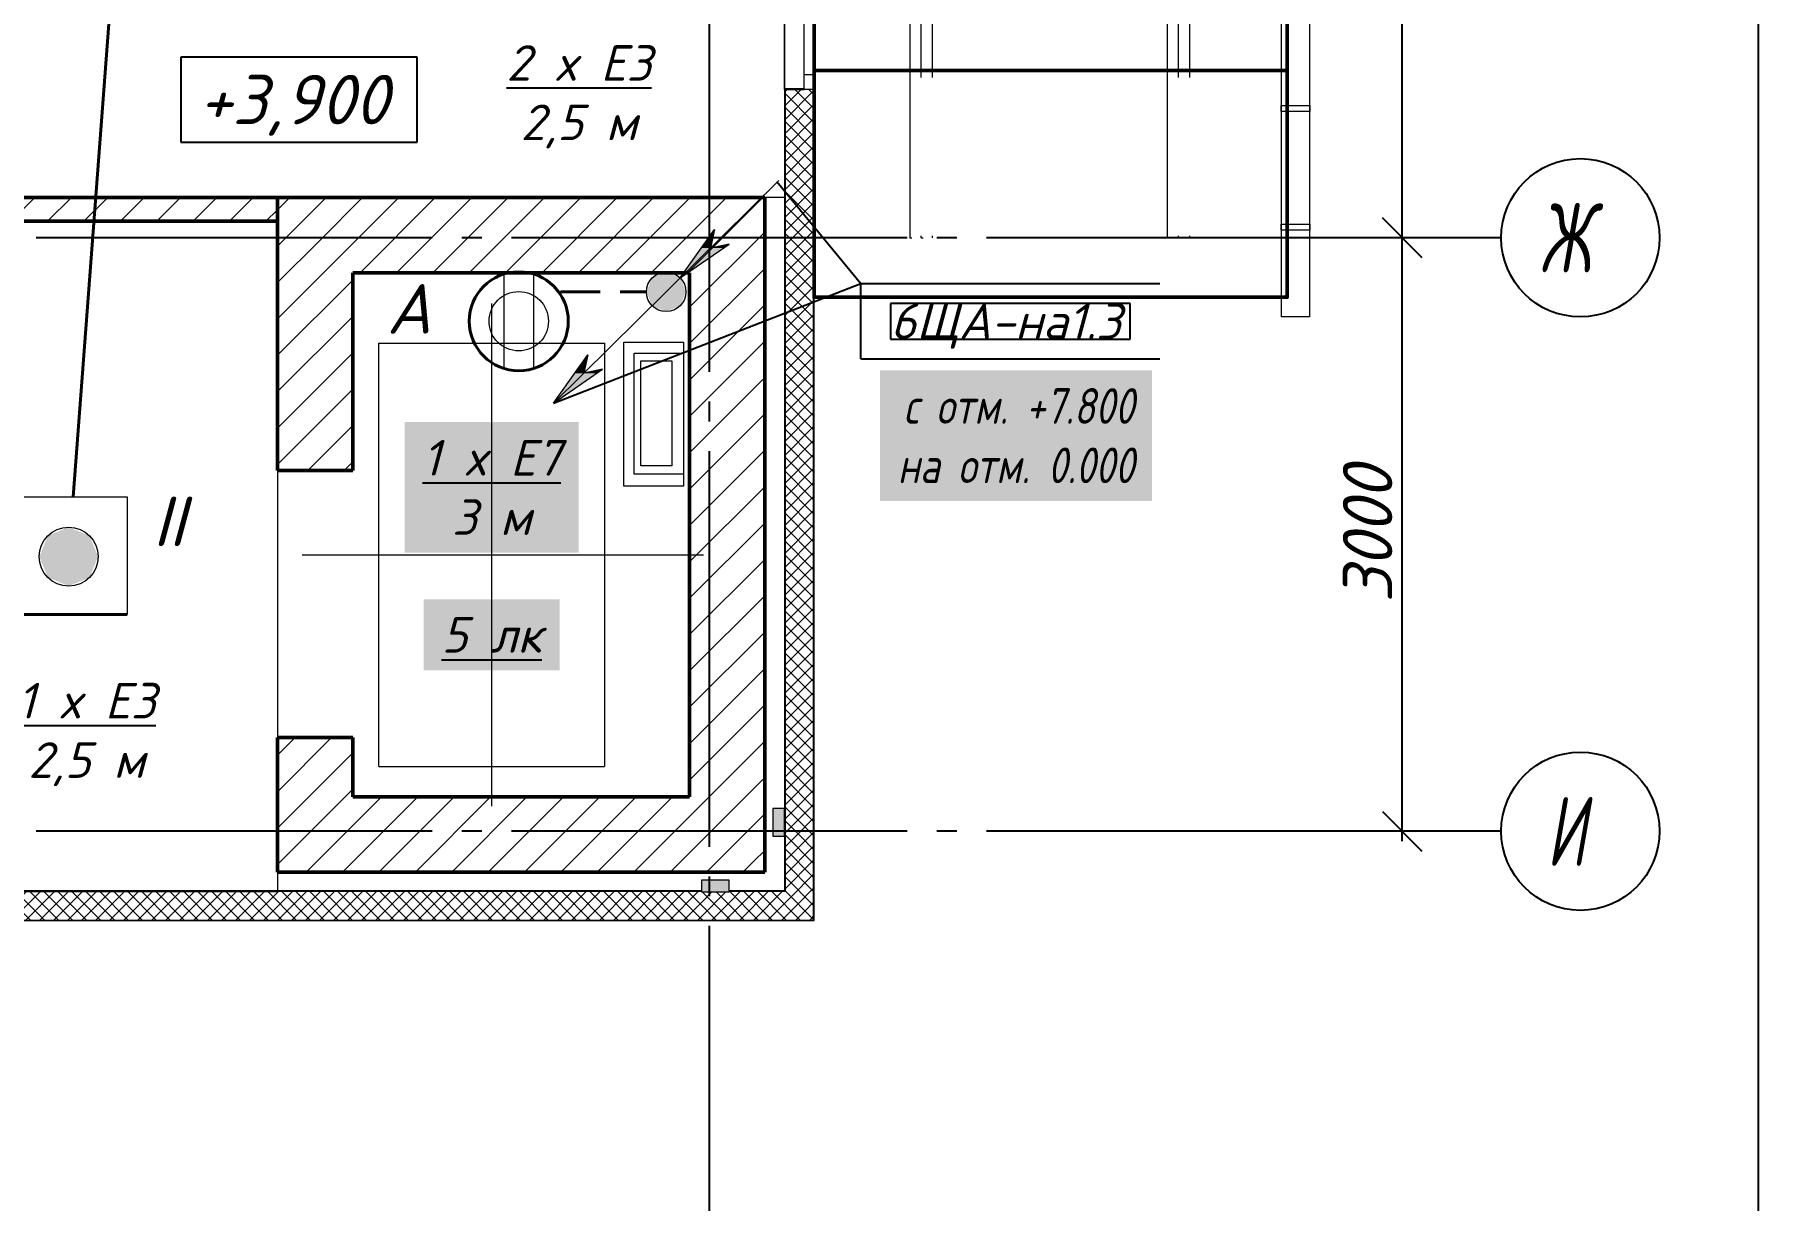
# Model space of a CAD drawing. Header units: millimetres. Extents: x 0 to 1286, y 0 to 420.
# Drawn here: x 550.1 to 637.2, y 140.9 to 199.9 of the extents above; entities that cross this region are included whole.
import ezdxf

# ---------------------------------------------------------------- set-up
doc = ezdxf.new("R2010")
doc.units = ezdxf.units.MM
for name, pattern in [('JIS_02_2.0', [3, 2, -1]), ('ГОСТ 2.303 5', [24, 20, -1.5, 1, -1.5]), ('СПКБ-0000-000-АР#002$0$Achse', [2300, 0, -800, 1500, 0]), ('СПКБ-0000-000-АР#002$0$Ashe', [300, 200, -100])]:
    doc.linetypes.add(name, pattern=pattern)
for name, color, linetype in [('Viewport1ForCustomObjects_0', 7, 'Continuous'), ('Viewport2ForCustomObjects_0', 7, 'Continuous'), ('Номер помещения', 7, 'Continuous'), ('СПКБ-0000-000-АР#002$0$Двери ArchiCAD', 7, 'Continuous'), ('СПКБ-0000-000-АР#002$0$Оболочка - Крыша', 7, 'Continuous'), ('СПКБ-0000-000-АР#002$0$Окна ArchiCAD', 7, 'Continuous'), ('СПКБ-0000-000-АР#002$0$Перекрытие новые', 7, 'Continuous'), ('СПКБ-0000-000-АР#002$0$Стены', 7, 'Continuous'), ('СПКБ-0000-000-АР#002$0$Фахверк', 7, 'Continuous'), ('Строительные оси', 7, 'Continuous'), ('ЭО_АВАРИЙНОЕ ОСВЕЩЕНИЕ', 7, 'Continuous'), ('ЭО_РАБОЧЕЕ ОСВЕЩЕНИЕ', 7, 'Continuous')]:
    doc.layers.add(name, color=color, linetype=linetype)
for name, color, linetype, lineweight in [('СПКБ-0000-000-АР#002$0$Балка_Ном._пера__2', 8, 'Continuous', 15), ('СПКБ-0000-000-АР#002$0$К_Прокат_Ном._пера__6', 5, 'Continuous', 9), ('СПКБ-0000-000-АР#002$0$Лифты_Ном._пера__120', 7, 'Continuous', 13), ('СПКБ-0000-000-АР#002$0$Лифты_Ном._пера__20', 1, 'Continuous', 20), ('СПКБ-0000-000-АР#002$0$Окна ArchiCAD_Ном._пера__6', 5, 'Continuous', 9), ('СПКБ-0000-000-АР#002$0$Стены_Ном._пера__20', 1, 'Continuous', 20), ('СПКБ-0000-000-АР#002$0$Фахверк_Ном._пера__1', 7, 'Continuous', 13)]:
    doc.layers.add(name, color=color, linetype=linetype, lineweight=lineweight)
for name, color, linetype, lineweight, true_color in [('СПКБ-0000-000-АР#002$0$Двери ArchiCAD_Ном._пера__23', 7, 'Continuous', 35, 0xff6600), ('СПКБ-0000-000-АР#002$0$Двери ArchiCAD_Ном._пера__3', 7, 'Continuous', 18, 0xff6600), ('СПКБ-0000-000-АР#002$0$Двери ArchiCAD_Ном._пера__58', 7, 'Continuous', 50, 0xdf0000), ('СПКБ-0000-000-АР#002$0$Оболочка - Крыша_Ном._пера__4', 7, 'Continuous', 50, 0x029e21), ('СПКБ-0000-000-АР#002$0$Окна ArchiCAD_Ном._пера__68', 7, 'Continuous', 20, 0xfd4435), ('СПКБ-0000-000-АР#002$0$Перекрытие новые_Ном._пера__161', 7, 'Continuous', 13, 0xe11606), ('СПКБ-0000-000-АР#002$0$Стены_Ном._пера__58', 7, 'Continuous', 50, 0xdf0000), ('СПКБ-0000-000-АР#002$0$Стены_Ном._пера__68', 7, 'Continuous', 20, 0xfd4435), ('СПКБ-0000-000-АР#002$0$Фахверк_Ном._пера__102', 7, 'Continuous', 13, 0xcccccc)]:
    doc.layers.add(name, color=color, linetype=linetype, lineweight=lineweight, true_color=true_color)
doc.styles.add('1.8', font='isocpeui.ttf', dxfattribs={"height": 1.8})
doc.styles.add('2.5', font='isocpeui.ttf')
doc.styles.add('CustomTextStyle125', font='isocpeui.ttf', dxfattribs={"height": 1.8})
doc.styles.add('CustomTextStyle51', font='isocpeui.ttf', dxfattribs={"height": 2.5})
doc.styles.add('CustomTextStyle70', font='isocpeui.ttf', dxfattribs={"width": 0.652013, "height": 3.5})
doc.styles.add('CustomTextStyle72', font='isocpeui.ttf', dxfattribs={"width": 0.652013, "height": 3.5})
doc.dimstyles.new('ISO-100', dxfattribs={"dimtxt": 2.5, "dimasz": 2, "dimexe": 0.5, "dimexo": 0.5, "dimgap": 0.5, "dimtad": 1, "dimdec": 0, "dimlfac": 100, "dimzin": 0, "dimdsep": 46, "dimtxsty": '2.5', "dimblk": 'OBLIQUE', "dimcen": 0, "dimdle": 0.5, "dimclrd": 3, "dimclre": 3, "dimadec": 0, "dimazin": 0, "dimtfac": 1, "dimtdec": 0, "dimtmove": 0, "dimatfit": 1, "dimfxl": 1, "dimtolj": 1, "dimtzin": 0, "dimlwd": -1, "dimarcsym": 0})
pattern_1 = [(45, (0, 0), (-35.35534, 35.35534), []), (135, (0, 0), (35.35534, 35.35534), [])]
pattern_2 = [(45, (0, 0), (-91.9239, 91.9239), [])]

# ---------------------------------------------------------------- blocks, each defined once
blk = doc.blocks.new('_Oblique')
at = {"color": 0, "linetype": 'ByBlock', "lineweight": -2}
blk.add_line((-0.5, -0.5), (0.5, 0.5), dxfattribs=at)
blk = doc.blocks.new('*D701')
at = {"layer": 'Defpoints', "color": 0, "ltscale": 100, "transparency": 16777216}
for p in [(619.188, 189.586), (624.188, 189.586), (624.188, 159.586)]:
    blk.add_point(p, dxfattribs=at)
at = {"layer": 'Строительные оси', "color": 3, "ltscale": 100, "transparency": 16777216}
blk.add_line((619.188, 159.086), (619.188, 190.086), dxfattribs=at)
at = {"layer": 'Строительные оси', "color": 3, "lineweight": -2, "ltscale": 100, "transparency": 16777216}
for p, q in [((623.688, 189.586), (618.688, 189.586)), ((623.688, 159.586), (618.688, 159.586))]:
    blk.add_line(p, q, dxfattribs=at)
at = {"layer": 'Строительные оси', "color": 3, "ltscale": 100, "transparency": 16777216, "xscale": 2, "yscale": 2, "zscale": 2}
for p, rotation in [((619.188, 189.586), 90), ((619.188, 159.586), 270)]:
    blk.add_blockref('_Oblique', p, dxfattribs=dict(at, rotation=rotation))
at = {"layer": 'Строительные оси', "color": 0, "ltscale": 100, "transparency": 16777216, "insert": (617.438, 174.586), "char_height": 2.5, "attachment_point": 5, "rotation": 90, "style": '2.5'}
blk.add_mtext('\\A1;3000', dxfattribs=at)
blk = doc.blocks.new('*D702')
at = {"layer": 'Defpoints', "color": 0, "ltscale": 100, "transparency": 16777216}
for p in [(619.188, 219.586), (624.188, 219.586), (624.188, 189.586)]:
    blk.add_point(p, dxfattribs=at)
at = {"layer": 'Строительные оси', "color": 3, "lineweight": -2, "ltscale": 100, "transparency": 16777216}
for p, q in [((623.688, 219.586), (618.688, 219.586)), ((623.688, 189.586), (618.688, 189.586))]:
    blk.add_line(p, q, dxfattribs=at)
at = {"layer": 'Строительные оси', "color": 3, "ltscale": 100, "transparency": 16777216}
blk.add_line((619.188, 189.086), (619.188, 220.086), dxfattribs=at)
at = {"layer": 'Строительные оси', "color": 3, "ltscale": 100, "transparency": 16777216, "xscale": 2, "yscale": 2, "zscale": 2}
for p, rotation in [((619.188, 219.586), 90), ((619.188, 189.586), 270)]:
    blk.add_blockref('_Oblique', p, dxfattribs=dict(at, rotation=rotation))
at = {"layer": 'Строительные оси', "color": 0, "ltscale": 100, "transparency": 16777216, "insert": (617.438, 204.586), "char_height": 2.5, "attachment_point": 5, "rotation": 90, "style": '2.5'}
blk.add_mtext('\\A1;3000', dxfattribs=at)
blk = doc.blocks.new('*E728')
at = {"layer": 'Номер помещения', "color": 6, "linetype": 'Continuous'}
for p, q in [((231.667, 77.994), (219.729, 77.994)), ((219.729, 77.994), (219.729, 73.694)), ((231.667, 73.694), (231.667, 77.994)), ((219.729, 73.694), (231.667, 73.694))]:
    blk.add_line(p, q, dxfattribs=at)
at = {"layer": 'Строительные оси', "color": 3, "linetype": 'ГОСТ 2.303 5', "lineweight": 25}
for p, q in [((246.431, 202.072), (246.431, -45.143)), ((280.431, 68.857), (-283.569, 68.857)), ((286.431, 68.857), (280.431, 68.857)), ((280.431, 38.857), (-283.569, 38.857)), ((286.431, 38.857), (280.431, 38.857))]:
    blk.add_line(p, q, dxfattribs=at)
at = {"layer": 'Строительные оси', "color": 3, "linetype": 'Continuous', "lineweight": 25}
for centre in [(290.431, 68.857), (290.431, 38.857)]:
    blk.add_circle(centre, 4, dxfattribs=at)
at = {"layer": 'ЭО_АВАРИЙНОЕ ОСВЕЩЕНИЕ', "color": 7, "lineweight": 0}
for p, q in [((249.938, 71.751), (244.25, 66.125)), ((244.961, 66.828), (246.695, 69.276)), ((246.695, 69.276), (246.485, 68.335)), ((244.961, 66.828), (247.428, 68.535)), ((247.428, 68.535), (246.485, 68.335)), ((244.25, 66.125), (238.562, 60.499)), ((238.562, 60.499), (240.296, 62.947)), ((240.296, 62.947), (240.086, 62.007)), ((238.562, 60.499), (241.029, 62.207)), ((241.029, 62.207), (240.086, 62.007))]:
    blk.add_line(p, q, dxfattribs=at)
at = {"layer": 'ЭО_АВАРИЙНОЕ ОСВЕЩЕНИЕ', "color": 1, "linetype": 'JIS_02_2.0', "lineweight": 40}
for p, q in [((238.851, 66.074), (238.923, 66.125)), ((238.923, 66.125), (243.25, 66.125))]:
    blk.add_line(p, q, dxfattribs=at)
at = {"layer": 'ЭО_АВАРИЙНОЕ ОСВЕЩЕНИЕ', "color": 7, "lineweight": 0}
for points in [[(236.055, 67.023), (236.055, 62.254)], [(237.555, 67.023), (237.555, 62.254)]]:
    blk.add_lwpolyline(points, dxfattribs=at)
at = {"layer": 'ЭО_АВАРИЙНОЕ ОСВЕЩЕНИЕ', "color": 1, "lineweight": 40}
blk.add_circle((236.805, 64.638), 2.5, dxfattribs=at)
at = {"layer": 'ЭО_АВАРИЙНОЕ ОСВЕЩЕНИЕ', "color": 7, "lineweight": 0}
for centre, radius in [((244.25, 66.125), 1), ((236.805, 64.638), 1.5)]:
    blk.add_circle(centre, radius, dxfattribs=at)
at = {"layer": 'ЭО_АВАРИЙНОЕ ОСВЕЩЕНИЕ', "color": 1, "lineweight": 0}
for points in [[(246.695, 69.276), (246.17, 68.535), (246.53, 68.535)], [(246.029, 68.335), (246.485, 68.335), (244.961, 66.828)], [(246.485, 68.335), (247.139, 68.335), (244.961, 66.828)], [(246.17, 68.535), (246.029, 68.335), (246.485, 68.335)], [(246.17, 68.535), (246.53, 68.535), (246.485, 68.335)], [(247.428, 68.535), (246.485, 68.335), (247.139, 68.335)], [(240.296, 62.947), (239.772, 62.207), (240.131, 62.207)], [(239.63, 62.007), (240.086, 62.007), (238.562, 60.499)], [(240.086, 62.007), (240.74, 62.007), (238.562, 60.499)], [(239.772, 62.207), (239.63, 62.007), (240.086, 62.007)], [(239.772, 62.207), (240.131, 62.207), (240.086, 62.007)], [(241.029, 62.207), (240.086, 62.007), (240.74, 62.007)]]:
    blk.add_solid(points, dxfattribs=at)
at = {"layer": 'ЭО_АВАРИЙНОЕ ОСВЕЩЕНИЕ', "color": 1, "lineweight": 40}
for points in [[(244.256, 67.125), (243.547, 66.836), (244.942, 66.836)], [(243.544, 66.828), (243.25, 66.131), (245.246, 66.131)], [(243.547, 66.836), (243.544, 66.828), (244.961, 66.828)], [(243.544, 66.828), (244.961, 66.828), (245.246, 66.131)], [(243.547, 66.836), (244.942, 66.836), (244.961, 66.828)], [(243.25, 66.131), (243.255, 66.119), (245.25, 66.119)], [(243.25, 66.131), (245.246, 66.131), (245.25, 66.119)], [(243.255, 66.119), (243.539, 65.422), (244.957, 65.422)], [(243.255, 66.119), (245.25, 66.119), (244.957, 65.422)], [(243.539, 65.422), (243.558, 65.414), (244.953, 65.414)], [(243.539, 65.422), (244.957, 65.422), (244.953, 65.414)], [(243.558, 65.414), (244.953, 65.414), (244.245, 65.125)]]:
    blk.add_solid(points, dxfattribs=at)
at = {"layer": 'ЭО_РАБОЧЕЕ ОСВЕЩЕНИЕ', "color": 5, "lineweight": 40}
for p, q in [((216.105, 79.671), (214.298, 55.765)), ((217.027, 49.815), (211.077, 49.815))]:
    blk.add_line(p, q, dxfattribs=at)
at = {"layer": 'ЭО_РАБОЧЕЕ ОСВЕЩЕНИЕ', "color": 7, "lineweight": 0}
for p, q in [((211.077, 55.765), (217.027, 55.765)), ((217.027, 55.765), (217.027, 49.815))]:
    blk.add_line(p, q, dxfattribs=at)
blk.add_circle((214.069, 52.74), 1.488, dxfattribs=at)
at = {"layer": 'ЭО_РАБОЧЕЕ ОСВЕЩЕНИЕ', "color": 5, "lineweight": 0}
for points in [[(214.069, 54.227), (213.017, 53.792), (215.121, 53.792)], [(213.017, 53.792), (212.581, 52.74), (215.556, 52.74)], [(213.017, 53.792), (215.121, 53.792), (215.556, 52.74)], [(212.581, 52.74), (213.017, 51.688), (215.121, 51.688)], [(212.581, 52.74), (215.556, 52.74), (215.121, 51.688)], [(213.017, 51.688), (215.121, 51.688), (214.069, 51.252)]]:
    blk.add_solid(points, dxfattribs=at)
at = {"layer": 'Номер помещения', "color": 0, "linetype": 'Continuous', "style": 'CustomTextStyle51'}
blk.add_text('+3,900', height=2.5, dxfattribs=at).set_placement((220.629, 74.594))
at = {"layer": 'Строительные оси', "linetype": 'Continuous', "lineweight": 25, "width": 0.652013}
for s, style, p in [('Ж', 'CustomTextStyle72', (288.359, 67.107)), ('И', 'CustomTextStyle70', (288.722, 37.107))]:
    blk.add_text(s, height=3.5, dxfattribs=dict(at, style=style)).set_placement(p)
blk = doc.blocks.new('СПКБ-0000-000-АР#002$0$Перекрытие_1', base_point=(-24406.7, -2530.4))
at = {"layer": 'СПКБ-0000-000-АР#002$0$Перекрытие новые_Ном._пера__161', "color": 12, "linetype": 'Continuous', "lineweight": 13, "true_color": 0xe11606, "flags": 128}
blk.add_lwpolyline([(-17956.9, 25286.1), (17852.7, 25286.1), (17852.7, 19190.9), (22461.7, 19187.9), (22461.7, 18552.9), (22461.7, 17602.9), (22461.7, 15678), (25022.7, 15678), (25022.7, 12764.4), (19954.3, 12763.6), (19944.2, 10016.9), (25022.7, 10016.9), (25022.7, 7088.9), (22461.7, 7088.9), (22461.7, 5117.1), (22461.7, 4167.1), (22461.7, 3579), (17852.7, 3579), (17852.7, -2530.3), (5844.3, -2530.3)], dxfattribs=at)
blk = doc.blocks.new('СПКБ-0000-000-АР#002$0$Двустворчатое Окно 19')
at = {"layer": 'СПКБ-0000-000-АР#002$0$Окна ArchiCAD_Ном._пера__6', "color": 5, "linetype": 'Continuous', "lineweight": 9}
for p, q in [((-747, 100), (747, 100)), ((-750, 0), (-675, 0)), ((-675, 0), (-675, -50)), ((-675, 0), (-75, 0)), ((-75, -50), (-75, 0)), ((-75, 0), (0, 0)), ((0, 0), (75, 0)), ((75, 0), (75, -50)), ((75, 0), (675, 0)), ((675, -50), (675, 0)), ((675, 0), (750, 0)), ((-750, -50), (750, -50)), ((-675, -50), (-750, -50)), ((-75, -50), (-675, -50)), ((0, -50), (-75, -50)), ((75, -50), (0, -50)), ((675, -50), (75, -50)), ((750, -50), (675, -50))]:
    blk.add_line(p, q, dxfattribs=at)
at = {"layer": 'СПКБ-0000-000-АР#002$0$Окна ArchiCAD_Ном._пера__68', "color": 20, "linetype": 'Continuous', "lineweight": 20, "true_color": 0xfd4435}
for p, q in [((-750, -47), (-750, 0)), ((750, -47), (750, 0)), ((-750, -50), (-750, -47)), ((750, -50), (750, -47))]:
    blk.add_line(p, q, dxfattribs=at)
blk = doc.blocks.new('СПКБ-0000-000-АР#002$0$Стена_4', base_point=(17892.9, 3584))
at = {"layer": 'СПКБ-0000-000-АР#002$0$Стены_Ном._пера__68', "linetype": 'Continuous', "lineweight": 20, "true_color": 0xfd4435}
for points in [[(18273.1, 3584), (17892.9, 3584), (17892.9, 3581), (18273.1, 3581)], [(18633.1, 3584), (18413.1, 3584), (18413.1, 3581), (18633.1, 3581)], [(18636.1, 3584), (18633.1, 3584), (18633.1, 3581), (18633.1, 3484), (18636.1, 3484)], [(20133.1, 3584), (20130.1, 3584), (20130.1, 3484), (20133.1, 3484), (20133.1, 3581)], [(24603.1, 3584), (20133.1, 3584), (20133.1, 3581), (24603.1, 3581)], [(25022.7, 3584), (24743.1, 3584), (24743.1, 3581), (25025.7, 3581)], [(17892.9, 3434), (18273.1, 3434), (18273.1, 3437), (17892.9, 3437)], [(18273.1, 3434), (18413.1, 3434), (18413.1, 3437), (18273.1, 3437)], [(18413.1, 3434), (18633.1, 3434), (18633.1, 3437), (18413.1, 3437)], [(24603.1, 3437), (20133.1, 3437), (20133.1, 3434), (24603.1, 3434)], [(24603.1, 3434), (24743.1, 3434), (24743.1, 3437), (24603.1, 3437)], [(24743.1, 3434), (25172.7, 3434), (25169.7, 3437), (24743.1, 3437)]]:
    blk.add_hatch(color=20, dxfattribs=at).paths.add_polyline_path(points)
h = blk.add_hatch(dxfattribs=at)
h.set_pattern_fill('СЕТКА_5X5_ДИАГОНАЛЬНАЯ', color=20, style=0, pattern_type=2)
h.set_pattern_definition(pattern_1)
h.paths.add_polyline_path([(18273.1, 3581), (17892.9, 3581), (17892.9, 3437), (18273.1, 3437)])
h = blk.add_hatch(dxfattribs=at)
h.set_pattern_fill('СЕТКА_5X5_ДИАГОНАЛЬНАЯ', color=20, style=0, pattern_type=2)
h.set_pattern_definition(pattern_1)
h.paths.add_polyline_path([(18273.1, 3437), (18413.1, 3437), (18413.1, 3578.7), (18273.1, 3578.7)])
h = blk.add_hatch(dxfattribs=at)
h.set_pattern_fill('СЕТКА_5X5_ДИАГОНАЛЬНАЯ', color=20, style=0, pattern_type=2)
h.set_pattern_definition(pattern_1)
h.paths.add_polyline_path([(18413.1, 3437), (18633.1, 3437), (18633.1, 3484), (18633.1, 3581), (18413.1, 3581)])
h = blk.add_hatch(dxfattribs=at)
h.set_pattern_fill('СЕТКА_5X5_ДИАГОНАЛЬНАЯ', color=20, style=0, pattern_type=2)
h.set_pattern_definition(pattern_1)
h.paths.add_polyline_path([(20133.1, 3581), (20133.1, 3484), (20133.1, 3437), (24603.1, 3437), (24603.1, 3581)])
h = blk.add_hatch(dxfattribs=at)
h.set_pattern_fill('СЕТКА_5X5_ДИАГОНАЛЬНАЯ', color=20, style=0, pattern_type=2)
h.set_pattern_definition(pattern_1)
h.paths.add_polyline_path([(24603.1, 3437), (24743.1, 3437), (24743.1, 3578.7), (24603.1, 3578.7)])
h = blk.add_hatch(dxfattribs=at)
h.set_pattern_fill('СЕТКА_5X5_ДИАГОНАЛЬНАЯ', color=20, style=0, pattern_type=2)
h.set_pattern_definition(pattern_1)
h.paths.add_polyline_path([(25025.7, 3581), (24743.1, 3581), (24743.1, 3437), (25169.7, 3437)])
at = {"layer": 'СПКБ-0000-000-АР#002$0$Стены_Ном._пера__68', "color": 20, "linetype": 'Continuous', "lineweight": 20, "true_color": 0xfd4435}
for p, q in [((18273.1, 3581), (17892.9, 3581)), ((18633.1, 3581), (18413.1, 3581)), ((18633.1, 3584), (18636.1, 3584)), ((18633.1, 3581), (18633.1, 3484)), ((18636.1, 3484), (18636.1, 3584)), ((20130.1, 3484), (20130.1, 3584)), ((20133.1, 3584), (20130.1, 3584)), ((24603.1, 3581), (20133.1, 3581)), ((20133.1, 3581), (20133.1, 3484)), ((25025.7, 3581), (24743.1, 3581)), ((18633.1, 3484), (18636.1, 3484)), ((18633.1, 3437), (18633.1, 3484)), ((20133.1, 3484), (20130.1, 3484)), ((20133.1, 3437), (20133.1, 3484)), ((17892.9, 3437), (18273.1, 3437)), ((18273.1, 3437), (18413.1, 3437)), ((18413.1, 3437), (18633.1, 3437)), ((18633.1, 3434), (18633.1, 3437)), ((20133.1, 3437), (24603.1, 3437)), ((20133.1, 3434), (20133.1, 3437)), ((24603.1, 3437), (24743.1, 3437)), ((24743.1, 3437), (25169.7, 3437))]:
    blk.add_line(p, q, dxfattribs=at)
at = {"layer": 'СПКБ-0000-000-АР#002$0$Стены_Ном._пера__68', "color": 20, "linetype": 'Continuous', "lineweight": 20, "true_color": 0xfd4435, "flags": 128}
for points in [[(18273.1, 3584), (17892.9, 3584)], [(17892.9, 3584), (17892.9, 3434)], [(18633.1, 3584), (18413.1, 3584)], [(24603.1, 3584), (20133.1, 3584)], [(25022.7, 3584), (24743.1, 3584)], [(17892.9, 3434), (18633.1, 3434)], [(20133.1, 3434), (25172.7, 3434)]]:
    blk.add_lwpolyline(points, dxfattribs=at)
at = {"layer": 'СПКБ-0000-000-АР#002$0$Окна ArchiCAD', "color": 5, "linetype": 'Continuous', "lineweight": 9, "xscale": -1, "zscale": 1000}
blk.add_blockref('СПКБ-0000-000-АР#002$0$Двустворчатое Окно 19', (19383.1, 3484), dxfattribs=at)
blk = doc.blocks.new('СПКБ-0000-000-АР#002$0$Стена_5', base_point=(25022.7, 3584))
at = {"layer": 'СПКБ-0000-000-АР#002$0$Стены_Ном._пера__68', "linetype": 'Continuous', "lineweight": 20, "true_color": 0xfd4435}
for points in [[(25022.7, 7635.4), (25025.7, 7635.4), (25122.7, 7635.4), (25122.7, 7638.4), (25022.7, 7638.4)], [(25022.7, 4000.7), (25025.7, 4000.7), (25025.7, 7635.4), (25022.7, 7635.4)], [(25169.7, 4000.7), (25172.7, 4000.7), (25172.7, 7635.4), (25169.7, 7635.4)], [(25025.7, 4000.7), (25023.1, 4000.7), (25023.1, 3860.7), (25025.7, 3860.7)], [(25172.7, 3860.7), (25172.7, 4000.7), (25169.7, 4000.7), (25169.7, 3860.7)], [(25022.7, 3860.7), (25022.7, 3584), (25025.7, 3581), (25025.7, 3860.7)], [(25172.7, 3434), (25172.7, 3860.7), (25169.7, 3860.7), (25169.7, 3437)]]:
    blk.add_hatch(color=20, dxfattribs=at).paths.add_polyline_path(points)
h = blk.add_hatch(dxfattribs=at)
h.set_pattern_fill('СЕТКА_5X5_ДИАГОНАЛЬНАЯ', color=20, style=0, pattern_type=2)
h.set_pattern_definition(pattern_1)
h.paths.add_polyline_path([(25025.7, 7635.4), (25025.7, 4000.7), (25169.7, 4000.7), (25169.7, 7635.4), (25122.7, 7635.4)])
h = blk.add_hatch(dxfattribs=at)
h.set_pattern_fill('СЕТКА_5X5_ДИАГОНАЛЬНАЯ', color=20, style=0, pattern_type=2)
h.set_pattern_definition(pattern_1)
h.paths.add_polyline_path([(25169.7, 3860.7), (25169.7, 4000.7), (25025.7, 4000.7), (25025.7, 3860.7)])
h = blk.add_hatch(dxfattribs=at)
h.set_pattern_fill('СЕТКА_5X5_ДИАГОНАЛЬНАЯ', color=20, style=0, pattern_type=2)
h.set_pattern_definition(pattern_1)
h.paths.add_polyline_path([(25025.7, 3860.7), (25025.7, 3581), (25169.7, 3437), (25169.7, 3860.7)])
at = {"layer": 'СПКБ-0000-000-АР#002$0$Стены_Ном._пера__68', "color": 20, "linetype": 'Continuous', "lineweight": 20, "true_color": 0xfd4435}
for p, q in [((25122.7, 7638.4), (25022.7, 7638.4)), ((25022.7, 7635.4), (25022.7, 7638.4)), ((25025.7, 7635.4), (25025.7, 4000.7)), ((25025.7, 7635.4), (25122.7, 7635.4)), ((25122.7, 7635.4), (25122.7, 7638.4)), ((25169.7, 7635.4), (25122.7, 7635.4)), ((25169.7, 4000.7), (25169.7, 7635.4)), ((25172.7, 7635.4), (25169.7, 7635.4)), ((25025.7, 4000.7), (25025.7, 3860.7)), ((25169.7, 3860.7), (25169.7, 4000.7)), ((25025.7, 3860.7), (25025.7, 3581)), ((25169.7, 3437), (25169.7, 3860.7))]:
    blk.add_line(p, q, dxfattribs=at)
at = {"layer": 'СПКБ-0000-000-АР#002$0$Стены_Ном._пера__68', "color": 20, "linetype": 'Continuous', "lineweight": 20, "true_color": 0xfd4435, "flags": 128}
for points in [[(25022.7, 7635.4), (25022.7, 4000.7)], [(25172.7, 3434), (25172.7, 7635.4)], [(25022.7, 3860.7), (25022.7, 3584)]]:
    blk.add_lwpolyline(points, dxfattribs=at)
at = {"layer": 'СПКБ-0000-000-АР#002$0$Окна ArchiCAD', "color": 5, "linetype": 'Continuous', "lineweight": 9, "zscale": 1000, "rotation": 90}
blk.add_blockref('СПКБ-0000-000-АР#002$0$Двустворчатое Окно 19', (25122.7, 8385.4), dxfattribs=at)
blk = doc.blocks.new('СПКБ-0000-000-АР#002$0$Стена_8', base_point=(22841.7, 4059))
at = {"layer": 'СПКБ-0000-000-АР#002$0$Стены_Ном._пера__20', "linetype": 'Continuous', "lineweight": 20}
h = blk.add_hatch(dxfattribs=at)
h.set_pattern_fill('КИРПИЧ_ОБЫКНОВЕННЫЙ', color=1, style=0, pattern_type=2)
h.set_pattern_definition(pattern_2)
h.paths.add_polyline_path([(22461.7, 3679), (24922.7, 3679), (24542.7, 4059), (22841.7, 4059)])
at = {"layer": 'СПКБ-0000-000-АР#002$0$Стены_Ном._пера__58', "color": 12, "linetype": 'Continuous', "lineweight": 50, "true_color": 0xdf0000, "flags": 128}
for points in [[(24542.7, 4059), (22841.7, 4059)], [(22461.7, 3679), (24922.7, 3679)]]:
    blk.add_lwpolyline(points, dxfattribs=at)
blk = doc.blocks.new('СПКБ-0000-000-АР#002$0$Стена_9', base_point=(24542.7, 4059))
at = {"layer": 'СПКБ-0000-000-АР#002$0$Стены_Ном._пера__20', "linetype": 'Continuous', "lineweight": 20}
h = blk.add_hatch(dxfattribs=at)
h.set_pattern_fill('КИРПИЧ_ОБЫКНОВЕННЫЙ', color=1, style=0, pattern_type=2)
h.set_pattern_definition(pattern_2)
h.paths.add_polyline_path([(24922.7, 3679), (24922.7, 7088.9), (24542.7, 6708.9), (24542.7, 4059)])
at = {"layer": 'СПКБ-0000-000-АР#002$0$Стены_Ном._пера__58', "color": 12, "linetype": 'Continuous', "lineweight": 50, "true_color": 0xdf0000, "flags": 128}
for points in [[(24922.7, 3679), (24922.7, 7088.9)], [(24542.7, 6708.9), (24542.7, 4059)]]:
    blk.add_lwpolyline(points, dxfattribs=at)
blk = doc.blocks.new('СПКБ-0000-000-АР#002$0$Стена_10', base_point=(24542.7, 6708.9))
at = {"layer": 'СПКБ-0000-000-АР#002$0$Стены_Ном._пера__20', "linetype": 'Continuous', "lineweight": 20}
h = blk.add_hatch(dxfattribs=at)
h.set_pattern_fill('КИРПИЧ_ОБЫКНОВЕННЫЙ', color=1, style=0, pattern_type=2)
h.set_pattern_definition(pattern_2)
h.paths.add_polyline_path([(24922.7, 7088.9), (22461.7, 7088.9), (22841.7, 6708.9), (24542.7, 6708.9)])
at = {"layer": 'СПКБ-0000-000-АР#002$0$Стены_Ном._пера__58', "color": 12, "linetype": 'Continuous', "lineweight": 50, "true_color": 0xdf0000, "flags": 128}
for points in [[(24922.7, 7088.9), (22461.7, 7088.9)], [(22841.7, 6708.9), (24542.7, 6708.9)]]:
    blk.add_lwpolyline(points, dxfattribs=at)
blk = doc.blocks.new('СПКБ-0000-000-АР#002$0$Простой Проем Двери')
at = {"layer": 'СПКБ-0000-000-АР#002$0$Двери ArchiCAD_Ном._пера__58', "color": 12, "linetype": 'Continuous', "lineweight": 50, "true_color": 0xdf0000}
for p, q in [((-675, -380), (-675, 0)), ((675, -380), (675, 0))]:
    blk.add_line(p, q, dxfattribs=at)
blk = doc.blocks.new('СПКБ-0000-000-АР#002$0$Стена_11', base_point=(22841.7, 6708.9))
at = {"layer": 'СПКБ-0000-000-АР#002$0$Стены_Ном._пера__20', "linetype": 'Continuous', "lineweight": 20}
h = blk.add_hatch(dxfattribs=at)
h.set_pattern_fill('КИРПИЧ_ОБЫКНОВЕННЫЙ', color=1, style=0, pattern_type=2)
h.set_pattern_definition(pattern_2)
h.paths.add_polyline_path([(22461.7, 5709), (22841.7, 5709), (22841.7, 6708.9), (22461.7, 7088.9)])
h = blk.add_hatch(dxfattribs=at)
h.set_pattern_fill('КИРПИЧ_ОБЫКНОВЕННЫЙ', color=1, style=0, pattern_type=2)
h.set_pattern_definition(pattern_2)
h.paths.add_polyline_path([(22461.7, 3679), (22841.7, 4059), (22841.7, 4359), (22461.7, 4359)])
at = {"layer": 'СПКБ-0000-000-АР#002$0$Стены_Ном._пера__58', "color": 12, "linetype": 'Continuous', "lineweight": 50, "true_color": 0xdf0000, "flags": 128}
for points in [[(22461.7, 7088.9), (22461.7, 5709)], [(22841.7, 5709), (22841.7, 6708.9)], [(22461.7, 4359), (22461.7, 3679)], [(22841.7, 4059), (22841.7, 4359)]]:
    blk.add_lwpolyline(points, dxfattribs=at)
at = {"layer": 'СПКБ-0000-000-АР#002$0$Двери ArchiCAD', "color": 21, "linetype": 'Continuous', "lineweight": 18, "true_color": 0xff9955, "zscale": 1000, "rotation": 90}
blk.add_blockref('СПКБ-0000-000-АР#002$0$Простой Проем Двери', (22461.7, 5034), dxfattribs=at)
blk = doc.blocks.new('СПКБ-0000-000-АР#002$0$Однопольная Дверь 19_2')
at = {"layer": 'СПКБ-0000-000-АР#002$0$Двери ArchiCAD_Ном._пера__23', "color": 30, "linetype": 'Continuous', "lineweight": 35, "true_color": 0xff6600}
for p, q in [((-460, 0), (-500, 0)), ((-500, 0), (-500, -115)), ((-460, -115), (-460, 0)), ((500, 0), (460, 0)), ((460, 0), (460, -115)), ((500, -115), (500, 0)), ((-500, -115), (-460, -115)), ((460, -115), (500, -115))]:
    blk.add_line(p, q, dxfattribs=at)
at = {"layer": 'СПКБ-0000-000-АР#002$0$Двери ArchiCAD_Ном._пера__3', "color": 30, "linetype": 'Continuous', "lineweight": 18, "true_color": 0xff6600}
blk.add_line((460, 0), (-336.7, 460), dxfattribs=at)
blk.add_arc((460, 0), 920, 150, 180, dxfattribs=at)
at = {"layer": 'СПКБ-0000-000-АР#002$0$Двери ArchiCAD_Ном._пера__58', "color": 12, "linetype": 'Continuous', "lineweight": 50, "true_color": 0xdf0000}
for p, q in [((-500, 5), (-537, 5)), ((-500, 0), (-500, 5)), ((-500, -115), (-500, 0)), ((500, 0), (500, 5)), ((500, 5), (537, 5)), ((500, -115), (500, 0)), ((-500, -115), (-537, -115)), ((500, -115), (537, -115))]:
    blk.add_line(p, q, dxfattribs=at)
blk = doc.blocks.new('СПКБ-0000-000-АР#002$0$Стена_18', base_point=(22461.7, 7088.9))
at = {"layer": 'СПКБ-0000-000-АР#002$0$Стены_Ном._пера__20', "linetype": 'Continuous', "lineweight": 20}
h = blk.add_hatch(dxfattribs=at)
h.set_pattern_fill('КИРПИЧ_ОБЫКНОВЕННЫЙ', color=1, style=0, pattern_type=2)
h.set_pattern_definition(pattern_2)
h.paths.add_polyline_path([(18468.1, 7088.9), (18468.1, 6968.9), (18597.8, 6968.9), (18597.8, 7083.9), (18597.8, 7088.9)])
h = blk.add_hatch(dxfattribs=at)
h.set_pattern_fill('КИРПИЧ_ОБЫКНОВЕННЫЙ', color=1, style=0, pattern_type=2)
h.set_pattern_definition(pattern_2)
h.paths.add_polyline_path([(22461.7, 7088.9), (19597.8, 7088.9), (19597.8, 7083.9), (19597.8, 6968.9), (22461.7, 6968.9)])
at = {"layer": 'СПКБ-0000-000-АР#002$0$Стены_Ном._пера__58', "color": 12, "linetype": 'Continuous', "lineweight": 50, "true_color": 0xdf0000}
for p, q in [((18597.8, 7088.9), (18560.8, 7088.9)), ((18597.8, 7083.9), (18597.8, 7088.9)), ((18597.8, 6968.9), (18597.8, 7083.9)), ((19597.8, 7088.9), (19634.8, 7088.9)), ((19597.8, 7083.9), (19597.8, 7088.9)), ((19597.8, 6968.9), (19597.8, 7083.9)), ((18597.8, 6968.9), (18560.8, 6968.9)), ((19597.8, 6968.9), (19634.8, 6968.9))]:
    blk.add_line(p, q, dxfattribs=at)
at = {"layer": 'СПКБ-0000-000-АР#002$0$Стены_Ном._пера__58', "color": 12, "linetype": 'Continuous', "lineweight": 50, "true_color": 0xdf0000, "flags": 128}
for points in [[(18597.8, 7088.9), (18468.1, 7088.9)], [(18468.1, 7088.9), (18468.1, 6968.9)], [(22461.7, 7088.9), (19597.8, 7088.9)], [(22461.7, 6968.9), (22461.7, 7088.9)], [(18468.1, 6968.9), (18597.8, 6968.9)], [(19597.8, 6968.9), (22461.7, 6968.9)]]:
    blk.add_lwpolyline(points, dxfattribs=at)
at = {"layer": 'СПКБ-0000-000-АР#002$0$Двери ArchiCAD', "color": 21, "linetype": 'Continuous', "lineweight": 18, "true_color": 0xff9955, "zscale": 1000}
blk.add_blockref('СПКБ-0000-000-АР#002$0$Однопольная Дверь 19_2', (19097.8, 7083.9), dxfattribs=at)
blk = doc.blocks.new('СПКБ-0000-000-АР#002$0$Крыша_4', base_point=(27562.3, 16185.7))
at = {"layer": 'СПКБ-0000-000-АР#002$0$Оболочка - Крыша_Ном._пера__4', "linetype": 'Continuous', "lineweight": 50, "true_color": 0x029e21}
h = blk.add_hatch(dxfattribs=at)
h.set_pattern_fill('ПАНЕЛЬ_СЭНДВИЧ_ГОРИЗ', color=104, style=0, pattern_type=2)
h.set_pattern_definition([(180, (27028.7, 11402.7), (0, 1200), [])])
h.paths.add_polyline_path([(27562.3, 16185.7), (25172.7, 16185.7), (25172.7, 6585.3), (27562.3, 6585.3)])
at = {"layer": 'СПКБ-0000-000-АР#002$0$Оболочка - Крыша_Ном._пера__4', "color": 104, "linetype": 'Continuous', "lineweight": 50, "true_color": 0x029e21, "flags": 128}
blk.add_lwpolyline([(27562.3, 16185.7), (25172.7, 16185.7), (25172.7, 6585.3), (27562.3, 6585.3)], close=True, dxfattribs=at)
blk = doc.blocks.new('СПКБ-0000-000-АР#002$0$Балка - Двутавр 19_2')
at = {"layer": 'СПКБ-0000-000-АР#002$0$Балка_Ном._пера__2', "color": 8, "linetype": 'СПКБ-0000-000-АР#002$0$Achse', "lineweight": 15}
for p, q in [((4500, 57.15), (0, 57.15)), ((0, 57.15), (0, 0)), ((0, 0), (9000, 0)), ((0, 0), (0, -57.15)), ((9000, 57.15), (4500, 57.15)), ((9000, 0), (9000, 57.15)), ((9000, -57.15), (9000, 0)), ((0, -57.15), (4500, -57.15)), ((4500, -57.15), (9000, -57.15))]:
    blk.add_line(p, q, dxfattribs=at)
blk = doc.blocks.new('СПКБ-0000-000-АР#002$0$Желоб Водосточный 19_3')
at = {"layer": 'СПКБ-0000-000-АР#002$0$К_Прокат_Ном._пера__6', "color": 5, "linetype": 'Continuous', "lineweight": 9}
for p, q in [((4853.8, 70), (0, 70)), ((0, 70), (0, -70)), ((215, 72), (185, 72)), ((185, 72), (185, -72)), ((215, -72), (215, 72)), ((815, 72), (785, 72)), ((785, 72), (785, -72)), ((815, -72), (815, 72)), ((1415, 72), (1385, 72)), ((1385, 72), (1385, -72)), ((1415, -72), (1415, 72)), ((2015, 72), (1985, 72)), ((1985, 72), (1985, -72)), ((2015, -72), (2015, 72)), ((2615, 72), (2585, 72)), ((2585, 72), (2585, -72)), ((2615, -72), (2615, 72)), ((3215, 72), (3185, 72)), ((3185, 72), (3185, -72)), ((3215, -72), (3215, 72)), ((3815, 72), (3785, 72)), ((3785, 72), (3785, -72)), ((3815, -72), (3815, 72)), ((4415, 72), (4385, 72)), ((4385, 72), (4385, -72)), ((4415, -72), (4415, 72)), ((4853.8, -70), (4853.8, 70)), ((0, -70), (4853.8, -70)), ((185, -72), (215, -72)), ((785, -72), (815, -72)), ((1385, -72), (1415, -72)), ((1985, -72), (2015, -72)), ((2585, -72), (2615, -72)), ((3185, -72), (3215, -72)), ((3785, -72), (3815, -72)), ((4385, -72), (4415, -72))]:
    blk.add_line(p, q, dxfattribs=at)
blk = doc.blocks.new('СПКБ-0000-000-АР#002$0$Колонна_132', base_point=(24673.1, 3608.7))
at = {"layer": 'СПКБ-0000-000-АР#002$0$Фахверк_Ном._пера__102', "linetype": 'Continuous', "lineweight": 13, "true_color": 0xcccccc}
blk.add_hatch(color=254, dxfattribs=at).paths.add_polyline_path([(24603.1, 3578.7), (24743.1, 3578.7), (24743.1, 3638.7), (24603.1, 3638.7)])
at = {"layer": 'СПКБ-0000-000-АР#002$0$Фахверк_Ном._пера__1', "color": 7, "linetype": 'Continuous', "lineweight": 13, "flags": 128}
blk.add_lwpolyline([(24603.1, 3578.7), (24743.1, 3578.7), (24743.1, 3638.7), (24603.1, 3638.7)], close=True, dxfattribs=at)
blk = doc.blocks.new('СПКБ-0000-000-АР#002$0$Колонна_133', base_point=(24993.1, 3930.7))
at = {"layer": 'СПКБ-0000-000-АР#002$0$Фахверк_Ном._пера__102', "linetype": 'Continuous', "lineweight": 13, "true_color": 0xcccccc}
blk.add_hatch(color=254, dxfattribs=at).paths.add_polyline_path([(25023.1, 3860.7), (25023.1, 4000.7), (24963.1, 4000.7), (24963.1, 3860.7)])
at = {"layer": 'СПКБ-0000-000-АР#002$0$Фахверк_Ном._пера__1', "color": 7, "linetype": 'Continuous', "lineweight": 13, "flags": 128}
blk.add_lwpolyline([(25023.1, 3860.7), (25023.1, 4000.7), (24963.1, 4000.7), (24963.1, 3860.7)], close=True, dxfattribs=at)
blk = doc.blocks.new('*E727')
at = {"layer": 'СПКБ-0000-000-АР#002$0$Лифты_Ном._пера__120', "color": 7, "linetype": 'СПКБ-0000-000-АР#002$0$Ashe', "lineweight": 13}
for p, q in [((511.757, 88.787), (511.757, 114.187)), ((502.184, 101.487), (522.457, 101.487))]:
    blk.add_line(p, q, dxfattribs=at)
at = {"layer": 'СПКБ-0000-000-АР#002$0$Лифты_Ном._пера__20', "color": 1, "linetype": 'Continuous', "lineweight": 20}
for p, q in [((506.057, 90.787), (506.057, 112.187)), ((506.057, 112.187), (517.457, 112.187)), ((517.457, 112.187), (517.457, 90.787)), ((518.436, 104.966), (518.436, 112.233)), ((518.436, 112.233), (521.444, 112.233)), ((518.945, 105.559), (518.945, 111.682)), ((518.945, 111.682), (521.444, 111.682)), ((521.444, 112.233), (521.444, 104.966)), ((521.444, 111.682), (521.444, 105.559)), ((519.283, 105.982), (519.283, 111.301)), ((519.283, 111.301), (520.851, 111.301)), ((520.851, 111.301), (520.851, 105.982)), ((521.444, 105.559), (518.945, 105.559)), ((520.851, 105.982), (519.283, 105.982)), ((521.444, 104.966), (518.436, 104.966)), ((506.057, 90.787), (517.457, 90.787))]:
    blk.add_line(p, q, dxfattribs=at)
at = {"layer": 'СПКБ-0000-000-АР#002$0$Балка_Ном._пера__2', "color": 8, "linetype": 'СПКБ-0000-000-АР#002$0$Achse', "lineweight": 15, "xscale": 0.01, "yscale": 0.01, "zscale": 10, "rotation": 90}
for p in [(533.45, 117.515), (546.446, 117.515)]:
    blk.add_blockref('СПКБ-0000-000-АР#002$0$Балка - Двутавр 19_2', p, dxfattribs=at)
at = {"layer": 'СПКБ-0000-000-АР#002$0$К_Прокат_Ном._пера__6', "color": 5, "linetype": 'Continuous', "lineweight": 9, "xscale": -0.01, "yscale": 0.01, "zscale": 10, "rotation": 90}
blk.add_blockref('СПКБ-0000-000-АР#002$0$Желоб Водосточный 19_3', (552.361, 162.051), dxfattribs=at)
at = {"layer": 'СПКБ-0000-000-АР#002$0$Оболочка - Крыша', "color": 104, "linetype": 'Continuous', "lineweight": 50, "true_color": 0x029e21, "xscale": 0.01, "yscale": 0.01, "zscale": 0.01}
blk.add_blockref('СПКБ-0000-000-АР#002$0$Крыша_4', (551.941, 210.515), dxfattribs=at)
at = {"layer": 'СПКБ-0000-000-АР#002$0$Перекрытие новые', "color": 12, "linetype": 'Continuous', "lineweight": 13, "true_color": 0xe11606, "xscale": 0.01, "yscale": 0.01, "zscale": 0.01}
blk.add_blockref('СПКБ-0000-000-АР#002$0$Перекрытие_1', (32.251, 23.353), dxfattribs=at)
at = {"layer": 'СПКБ-0000-000-АР#002$0$Стены', "color": 20, "lineweight": 20, "true_color": 0xfd4435, "xscale": 0.01, "yscale": 0.01, "zscale": 0.01}
for name, p in [('СПКБ-0000-000-АР#002$0$Стена_5', (526.546, 84.497)), ('СПКБ-0000-000-АР#002$0$Стена_4', (455.248, 84.497))]:
    blk.add_blockref(name, p, dxfattribs=at)
at = {"layer": 'СПКБ-0000-000-АР#002$0$Стены', "color": 12, "lineweight": 50, "true_color": 0xdf0000, "xscale": 0.01, "yscale": 0.01, "zscale": 0.01}
for name, p in [('СПКБ-0000-000-АР#002$0$Стена_18', (500.935, 119.547)), ('СПКБ-0000-000-АР#002$0$Стена_10', (521.746, 115.747)), ('СПКБ-0000-000-АР#002$0$Стена_11', (504.735, 115.747)), ('СПКБ-0000-000-АР#002$0$Стена_9', (521.746, 89.247)), ('СПКБ-0000-000-АР#002$0$Стена_8', (504.735, 89.247))]:
    blk.add_blockref(name, p, dxfattribs=at)
at = {"layer": 'СПКБ-0000-000-АР#002$0$Фахверк', "color": 7, "lineweight": 13, "xscale": 0.01, "yscale": 0.01, "zscale": 0.01}
for name, p in [('СПКБ-0000-000-АР#002$0$Колонна_133', (526.25, 87.965)), ('СПКБ-0000-000-АР#002$0$Колонна_132', (523.05, 84.745))]:
    blk.add_blockref(name, p, dxfattribs=at)
blk = doc.blocks.new('CustomObjectsInViewport1_0')
at = {"layer": 'ЭО_АВАРИЙНОЕ ОСВЕЩЕНИЕ'}
for p, q in [((587.6, 192.431), (591.836, 187.268)), ((576.318, 181.228), (591.836, 187.268)), ((591.836, 187.268), (606.949, 187.268)), ((591.836, 183.468), (591.836, 187.268)), ((591.836, 187.268), (594.836, 187.268)), ((591.836, 183.468), (606.949, 183.468))]:
    blk.add_line(p, q, dxfattribs=at)
at = {"layer": 'ЭО_АВАРИЙНОЕ ОСВЕЩЕНИЕ', "color": 7, "true_color": 0xffffff}
for p, q in [((605.449, 186.268), (593.336, 186.268)), ((593.336, 186.268), (593.336, 184.468)), ((605.449, 184.468), (605.449, 186.268)), ((593.336, 184.468), (605.449, 184.468)), ((593.336, 184.468), (593.336, 184.468))]:
    blk.add_line(p, q, dxfattribs=at)
at = {"layer": 'ЭО_АВАРИЙНОЕ ОСВЕЩЕНИЕ', "style": 'CustomTextStyle125'}
blk.add_text('6ЩА-на1.3', height=1.8, dxfattribs=at).set_placement((593.336, 184.468))

msp = doc.modelspace()

# ---------------------------------------------------------------- linework, layer by layer
at = {"layer": 'Defpoints', "linetype": 'Continuous'}
msp.add_lwpolyline([(35, 56.586), (637.188, 56.586), (637.188, 400), (35, 400)], close=True, dxfattribs=at)

# ---------------------------------------------------------------- block references
msp.add_blockref('*E727', (61.438, 72.071))
at = {"layer": 'Viewport1ForCustomObjects_0'}
msp.add_blockref('CustomObjectsInViewport1_0', (0, 0), dxfattribs=at)
at = {"layer": 'Viewport2ForCustomObjects_0'}
msp.add_blockref('*E728', (337.756, 120.729), dxfattribs=at)

# ---------------------------------------------------------------- texts
at = {"layer": 'ЭО_АВАРИЙНОЕ ОСВЕЩЕНИЕ', "color": 1, "insert": (569.016, 185.991), "char_height": 2.5, "attachment_point": 5, "style": '2.5'}
msp.add_mtext('А', dxfattribs=at)
at = {"layer": 'ЭО_АВАРИЙНОЕ ОСВЕЩЕНИЕ', "char_height": 1.8, "style": '1.8', "bg_fill": 1, "box_fill_scale": 1.5, "bg_fill_color": 7, "bg_fill_true_color": 16777215, "bg_fill_transparency": 0}
for s, insert, attachment_point in [('{\\W0.8;с отм. +7.800\\Pна отм. 0.000}', (605.655, 181.984), 3), ('{\\L1 x Е7\\P}3 м', (573.195, 176.965), 5), ('{\\L5 лк}', (573.195, 169.515), 5)]:
    msp.add_mtext(s, dxfattribs=dict(at, insert=insert, attachment_point=attachment_point))
at = {"layer": 'ЭО_РАБОЧЕЕ ОСВЕЩЕНИЕ', "attachment_point": 5}
for s, insert, char_height, style in [('{\\L2 x Е3\\P}2,5 м', (577.601, 196.712), 1.8, '1.8'), ('II', (556.886, 175.255), 2.5, '2.5'), ('{\\L1 x Е3\\P}2,5 м', (552.726, 164.475), 1.8, '1.8')]:
    msp.add_mtext(s, dxfattribs=dict(at, insert=insert, char_height=char_height, style=style))

# ---------------------------------------------------------------- dimensions: what is measured, and where the dimension line sits
at = {"layer": 'Строительные оси', "ltscale": 100}
for base, p1, p2, picture, middle in [((619.188, 219.586), (624.188, 189.586), (624.188, 219.586), '*D702', (617.438, 204.586)), ((619.188, 189.586), (624.188, 159.586), (624.188, 189.586), '*D701', (617.438, 174.586))]:
    dim = msp.add_linear_dim(base=base, p1=p1, p2=p2, angle=90, dimstyle='ISO-100', override={"dimscale": 1, "dimlfac": 100}, dxfattribs=at)
    dim.commit()
    dim.dimension.update_dxf_attribs({"geometry": picture, "text_midpoint": middle})

doc.saveas('drawing.dxf')
